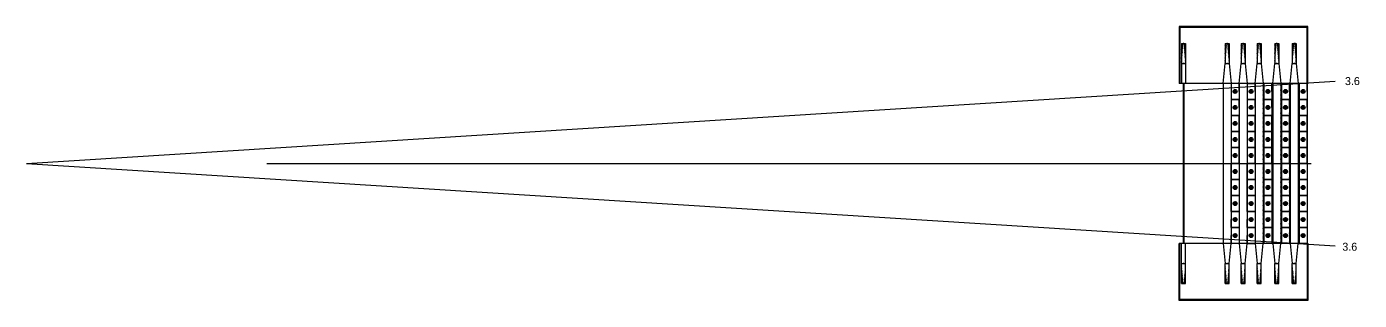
# Model space of a CAD drawing. Header units: millimetres. Extents: x 871 to 4645, y -355 to 2171.
# Drawn here: x 2980 to 4645, y 1829 to 2171 of the extents above; entities that cross this region are included whole.
import ezdxf

# ---------------------------------------------------------------- set-up
doc = ezdxf.new("R2010")
doc.units = ezdxf.units.MM
doc.layers.add('Neut_cal', color=7, linetype='Continuous')

# ---------------------------------------------------------------- blocks, each defined once
blk = doc.blocks.new('net_det')
at = {"layer": 'Neut_cal'}
h = blk.add_hatch(dxfattribs=at)
h.set_pattern_fill('ANSI31', color=251, scale=0.2, style=0)
h.set_pattern_definition([(45, (-485, 0), (-0.4490128, 0.4490128), [])])
h.paths.add_polyline_path([(1143, 150), (1148, 150), (1148, 125), (1143, 125)])
h.paths.add_polyline_path([(1146, 125), (1145, 125)])
edge = h.paths.add_edge_path(flags=16)
edge.add_line((1146, 150), (1145, 150))
edge.add_line((1143, 125), (1148, 125))
h = blk.add_hatch(dxfattribs=at)
h.set_pattern_fill('ANSI31', color=251, scale=0.2, style=0)
h.set_pattern_definition([(45, (-430.5, -2e-05), (-0.4490128, 0.4490128), [])])
h.paths.add_polyline_path([(1197.5, 150), (1202.5, 150), (1202.5, 125), (1197.5, 125)])
h.paths.add_polyline_path([(1200.5, 125), (1199.5, 125)])
edge = h.paths.add_edge_path(flags=16)
edge.add_line((1200.5, 150), (1199.5, 150))
edge.add_line((1197.5, 125), (1202.5, 125))
h = blk.add_hatch(dxfattribs=at)
h.set_pattern_fill('ANSI31', color=251, scale=0.2, style=0)
h.set_pattern_definition([(45, (-410.5, -2e-05), (-0.4490128, 0.4490128), [])])
h.paths.add_polyline_path([(1217.5, 150), (1222.5, 150), (1222.5, 125), (1217.5, 125)])
h.paths.add_polyline_path([(1220.5, 125), (1219.5, 125)])
edge = h.paths.add_edge_path(flags=16)
edge.add_line((1220.5, 150), (1219.5, 150))
edge.add_line((1217.5, 125), (1222.5, 125))
h = blk.add_hatch(dxfattribs=at)
h.set_pattern_fill('ANSI31', color=251, scale=0.2, style=0)
h.set_pattern_definition([(45, (-390.5, -2e-05), (-0.4490128, 0.4490128), [])])
h.paths.add_polyline_path([(1237.5, 150), (1242.5, 150), (1242.5, 125), (1237.5, 125)])
h.paths.add_polyline_path([(1240.5, 125), (1239.5, 125)])
edge = h.paths.add_edge_path(flags=16)
edge.add_line((1240.5, 150), (1239.5, 150))
edge.add_line((1237.5, 125), (1242.5, 125))
h = blk.add_hatch(dxfattribs=at)
h.set_pattern_fill('ANSI31', color=251, scale=0.2, style=0)
h.set_pattern_definition([(45, (-368.5, -2e-05), (-0.4490128, 0.4490128), [])])
h.paths.add_polyline_path([(1259.5, 150), (1264.5, 150), (1264.5, 125), (1259.5, 125)])
h.paths.add_polyline_path([(1262.5, 125), (1261.5, 125)])
edge = h.paths.add_edge_path(flags=16)
edge.add_line((1262.5, 150), (1261.5, 150))
edge.add_line((1259.5, 125), (1264.5, 125))
h = blk.add_hatch(dxfattribs=at)
h.set_pattern_fill('ANSI31', color=251, scale=0.2, style=0)
h.set_pattern_definition([(45, (-346.5, -2e-05), (-0.4490128, 0.4490128), [])])
h.paths.add_polyline_path([(1281.5, 150), (1286.5, 150), (1286.5, 125), (1281.5, 125)])
h.paths.add_polyline_path([(1284.5, 125), (1283.5, 125)])
edge = h.paths.add_edge_path(flags=16)
edge.add_line((1284.5, 150), (1283.5, 150))
edge.add_line((1281.5, 125), (1286.5, 125))
h = blk.add_hatch(dxfattribs=at)
h.set_pattern_fill('ANSI31', color=0, scale=0.2, style=0)
h.set_pattern_definition([(45, (-590, 0), (-0.4490128, 0.4490128), [])])
edge = h.paths.add_edge_path()
edge.add_line((1245, 100), (1246, 100))
edge.add_line((1245, -100), (1246, -100))
edge.add_line((1246, 100), (1246, -100))
edge.add_line((1245, 100), (1245, -100))
h = blk.add_hatch(dxfattribs=at)
h.set_pattern_fill('ANSI31', color=0, scale=0.2, style=0)
h.set_pattern_definition([(45, (-579, 0), (-0.4490128, 0.4490128), [])])
edge = h.paths.add_edge_path()
edge.add_line((1256, 100), (1257, 100))
edge.add_line((1256, -100), (1257, -100))
edge.add_line((1257, 100), (1257, -100))
edge.add_line((1256, 100), (1256, -100))
h = blk.add_hatch(dxfattribs=at)
h.set_pattern_fill('ANSI31', color=0, scale=0.2, style=0)
h.set_pattern_definition([(45, (-568, 0), (-0.4490128, 0.4490128), [])])
edge = h.paths.add_edge_path()
edge.add_line((1267, 100), (1268, 100))
edge.add_line((1267, -100), (1268, -100))
edge.add_line((1268, 100), (1268, -100))
edge.add_line((1267, 100), (1267, -100))
h = blk.add_hatch(dxfattribs=at)
h.set_pattern_fill('ANSI31', color=0, scale=0.2, style=0)
h.set_pattern_definition([(45, (-557, 0), (-0.4490128, 0.4490128), [])])
edge = h.paths.add_edge_path()
edge.add_line((1278, 100), (1279, 100))
edge.add_line((1278, -100), (1279, -100))
edge.add_line((1279, 100), (1279, -100))
edge.add_line((1278, 100), (1278, -100))
h = blk.add_hatch(dxfattribs=at)
h.set_pattern_fill('ANSI31', color=0, scale=0.2, style=0)
h.set_pattern_definition([(45, (-546, 0), (-0.4490128, 0.4490128), [])])
edge = h.paths.add_edge_path()
edge.add_line((1289, 100), (1290, 100))
edge.add_line((1289, -100), (1290, -100))
edge.add_line((1290, 100), (1290, -100))
edge.add_line((1289, 100), (1289, -100))
h = blk.add_hatch(dxfattribs=at)
h.set_pattern_fill('ANSI31', color=251, scale=0.2, style=0)
h.set_pattern_definition([(45, (-485, -5), (-0.4490128, 0.4490128), [])])
edge = h.paths.add_edge_path()
edge.add_arc((1210, 90), 2.5, 0, 360)
h = blk.add_hatch(dxfattribs=at)
h.set_pattern_fill('ANSI31', color=251, scale=0.2, style=0)
h.set_pattern_definition([(45, (-465, -5), (-0.4490128, 0.4490128), [])])
edge = h.paths.add_edge_path()
edge.add_arc((1230, 90), 2.5, 0, 360)
h = blk.add_hatch(dxfattribs=at)
h.set_pattern_fill('ANSI31', color=251, scale=0.2, style=0)
h.set_pattern_definition([(45, (-444, -5), (-0.4490128, 0.4490128), [])])
edge = h.paths.add_edge_path()
edge.add_arc((1251, 90), 2.5, 0, 360)
h = blk.add_hatch(dxfattribs=at)
h.set_pattern_fill('ANSI31', color=251, scale=0.2, style=0)
h.set_pattern_definition([(45, (-422, -5), (-0.4490128, 0.4490128), [])])
edge = h.paths.add_edge_path()
edge.add_arc((1273, 90), 2.5, 0, 360)
h = blk.add_hatch(dxfattribs=at)
h.set_pattern_fill('ANSI31', color=251, scale=0.2, style=0)
h.set_pattern_definition([(45, (-400, -5), (-0.4490128, 0.4490128), [])])
edge = h.paths.add_edge_path()
edge.add_arc((1295, 90), 2.5, 0, 360)
h = blk.add_hatch(dxfattribs=at)
h.set_pattern_fill('ANSI31', color=251, scale=0.2, style=0)
h.set_pattern_definition([(45, (-485, -25), (-0.4490128, 0.4490128), [])])
edge = h.paths.add_edge_path()
edge.add_arc((1210, 70), 2.5, 0, 360)
h = blk.add_hatch(dxfattribs=at)
h.set_pattern_fill('ANSI31', color=251, scale=0.2, style=0)
h.set_pattern_definition([(45, (-465, -25), (-0.4490128, 0.4490128), [])])
edge = h.paths.add_edge_path()
edge.add_arc((1230, 70), 2.5, 0, 360)
h = blk.add_hatch(dxfattribs=at)
h.set_pattern_fill('ANSI31', color=251, scale=0.2, style=0)
h.set_pattern_definition([(45, (-444, -25), (-0.4490128, 0.4490128), [])])
edge = h.paths.add_edge_path()
edge.add_arc((1251, 70), 2.5, 0, 360)
h = blk.add_hatch(dxfattribs=at)
h.set_pattern_fill('ANSI31', color=251, scale=0.2, style=0)
h.set_pattern_definition([(45, (-422, -25), (-0.4490128, 0.4490128), [])])
edge = h.paths.add_edge_path()
edge.add_arc((1273, 70), 2.5, 0, 360)
h = blk.add_hatch(dxfattribs=at)
h.set_pattern_fill('ANSI31', color=251, scale=0.2, style=0)
h.set_pattern_definition([(45, (-400, -25), (-0.4490128, 0.4490128), [])])
edge = h.paths.add_edge_path()
edge.add_arc((1295, 70), 2.5, 0, 360)
h = blk.add_hatch(dxfattribs=at)
h.set_pattern_fill('ANSI31', color=251, scale=0.2, style=0)
h.set_pattern_definition([(45, (-485, -45), (-0.4490128, 0.4490128), [])])
edge = h.paths.add_edge_path()
edge.add_arc((1210, 50), 2.5, 0, 360)
h = blk.add_hatch(dxfattribs=at)
h.set_pattern_fill('ANSI31', color=251, scale=0.2, style=0)
h.set_pattern_definition([(45, (-465, -45), (-0.4490128, 0.4490128), [])])
edge = h.paths.add_edge_path()
edge.add_arc((1230, 50), 2.5, 0, 360)
h = blk.add_hatch(dxfattribs=at)
h.set_pattern_fill('ANSI31', color=251, scale=0.2, style=0)
h.set_pattern_definition([(45, (-444, -45), (-0.4490128, 0.4490128), [])])
edge = h.paths.add_edge_path()
edge.add_arc((1251, 50), 2.5, 0, 360)
h = blk.add_hatch(dxfattribs=at)
h.set_pattern_fill('ANSI31', color=251, scale=0.2, style=0)
h.set_pattern_definition([(45, (-422, -45), (-0.4490128, 0.4490128), [])])
edge = h.paths.add_edge_path()
edge.add_arc((1273, 50), 2.5, 0, 360)
h = blk.add_hatch(dxfattribs=at)
h.set_pattern_fill('ANSI31', color=251, scale=0.2, style=0)
h.set_pattern_definition([(45, (-400, -45), (-0.4490128, 0.4490128), [])])
edge = h.paths.add_edge_path()
edge.add_arc((1295, 50), 2.5, 0, 360)
h = blk.add_hatch(dxfattribs=at)
h.set_pattern_fill('ANSI31', color=251, scale=0.2, style=0)
h.set_pattern_definition([(45, (-485, -65), (-0.4490128, 0.4490128), [])])
edge = h.paths.add_edge_path()
edge.add_arc((1210, 30), 2.5, 0, 360)
h = blk.add_hatch(dxfattribs=at)
h.set_pattern_fill('ANSI31', color=251, scale=0.2, style=0)
h.set_pattern_definition([(45, (-465, -65), (-0.4490128, 0.4490128), [])])
edge = h.paths.add_edge_path()
edge.add_arc((1230, 30), 2.5, 0, 360)
h = blk.add_hatch(dxfattribs=at)
h.set_pattern_fill('ANSI31', color=251, scale=0.2, style=0)
h.set_pattern_definition([(45, (-444, -65), (-0.4490128, 0.4490128), [])])
edge = h.paths.add_edge_path()
edge.add_arc((1251, 30), 2.5, 0, 360)
h = blk.add_hatch(dxfattribs=at)
h.set_pattern_fill('ANSI31', color=251, scale=0.2, style=0)
h.set_pattern_definition([(45, (-422, -65), (-0.4490128, 0.4490128), [])])
edge = h.paths.add_edge_path()
edge.add_arc((1273, 30), 2.5, 0, 360)
h = blk.add_hatch(dxfattribs=at)
h.set_pattern_fill('ANSI31', color=251, scale=0.2, style=0)
h.set_pattern_definition([(45, (-400, -65), (-0.4490128, 0.4490128), [])])
edge = h.paths.add_edge_path()
edge.add_arc((1295, 30), 2.5, 0, 360)
h = blk.add_hatch(dxfattribs=at)
h.set_pattern_fill('ANSI31', color=251, scale=0.2, style=0)
h.set_pattern_definition([(45, (-485, -85), (-0.4490128, 0.4490128), [])])
edge = h.paths.add_edge_path()
edge.add_arc((1210, 10), 2.5, 0, 360)
h = blk.add_hatch(dxfattribs=at)
h.set_pattern_fill('ANSI31', color=251, scale=0.2, style=0)
h.set_pattern_definition([(45, (-465, -85), (-0.4490128, 0.4490128), [])])
edge = h.paths.add_edge_path()
edge.add_arc((1230, 10), 2.5, 0, 360)
h = blk.add_hatch(dxfattribs=at)
h.set_pattern_fill('ANSI31', color=251, scale=0.2, style=0)
h.set_pattern_definition([(45, (-444, -85), (-0.4490128, 0.4490128), [])])
edge = h.paths.add_edge_path()
edge.add_arc((1251, 10), 2.5, 0, 360)
h = blk.add_hatch(dxfattribs=at)
h.set_pattern_fill('ANSI31', color=251, scale=0.2, style=0)
h.set_pattern_definition([(45, (-422, -85), (-0.4490128, 0.4490128), [])])
edge = h.paths.add_edge_path()
edge.add_arc((1273, 10), 2.5, 0, 360)
h = blk.add_hatch(dxfattribs=at)
h.set_pattern_fill('ANSI31', color=251, scale=0.2, style=0)
h.set_pattern_definition([(45, (-400, -85), (-0.4490128, 0.4490128), [])])
edge = h.paths.add_edge_path()
edge.add_arc((1295, 10), 2.5, 0, 360)
h = blk.add_hatch(dxfattribs=at)
h.set_pattern_fill('ANSI31', color=251, scale=0.2, style=0)
h.set_pattern_definition([(315, (-485, 85), (-0.4490128, -0.4490128), [])])
edge = h.paths.add_edge_path()
edge.add_arc((1210, -10), 2.5, 0, 360, ccw=False)
h = blk.add_hatch(dxfattribs=at)
h.set_pattern_fill('ANSI31', color=251, scale=0.2, style=0)
h.set_pattern_definition([(315, (-465, 85), (-0.4490128, -0.4490128), [])])
edge = h.paths.add_edge_path()
edge.add_arc((1230, -10), 2.5, 0, 360, ccw=False)
h = blk.add_hatch(dxfattribs=at)
h.set_pattern_fill('ANSI31', color=251, scale=0.2, style=0)
h.set_pattern_definition([(315, (-444, 85), (-0.4490128, -0.4490128), [])])
edge = h.paths.add_edge_path()
edge.add_arc((1251, -10), 2.5, 0, 360, ccw=False)
h = blk.add_hatch(dxfattribs=at)
h.set_pattern_fill('ANSI31', color=251, scale=0.2, style=0)
h.set_pattern_definition([(315, (-422, 85), (-0.4490128, -0.4490128), [])])
edge = h.paths.add_edge_path()
edge.add_arc((1273, -10), 2.5, 0, 360, ccw=False)
h = blk.add_hatch(dxfattribs=at)
h.set_pattern_fill('ANSI31', color=251, scale=0.2, style=0)
h.set_pattern_definition([(315, (-400, 85), (-0.4490128, -0.4490128), [])])
edge = h.paths.add_edge_path()
edge.add_arc((1295, -10), 2.5, 0, 360, ccw=False)
h = blk.add_hatch(dxfattribs=at)
h.set_pattern_fill('ANSI31', color=251, scale=0.2, style=0)
h.set_pattern_definition([(315, (-485, 65), (-0.4490128, -0.4490128), [])])
edge = h.paths.add_edge_path()
edge.add_arc((1210, -30), 2.5, 0, 360, ccw=False)
h = blk.add_hatch(dxfattribs=at)
h.set_pattern_fill('ANSI31', color=251, scale=0.2, style=0)
h.set_pattern_definition([(315, (-465, 65), (-0.4490128, -0.4490128), [])])
edge = h.paths.add_edge_path()
edge.add_arc((1230, -30), 2.5, 0, 360, ccw=False)
h = blk.add_hatch(dxfattribs=at)
h.set_pattern_fill('ANSI31', color=251, scale=0.2, style=0)
h.set_pattern_definition([(315, (-444, 65), (-0.4490128, -0.4490128), [])])
edge = h.paths.add_edge_path()
edge.add_arc((1251, -30), 2.5, 0, 360, ccw=False)
h = blk.add_hatch(dxfattribs=at)
h.set_pattern_fill('ANSI31', color=251, scale=0.2, style=0)
h.set_pattern_definition([(315, (-422, 65), (-0.4490128, -0.4490128), [])])
edge = h.paths.add_edge_path()
edge.add_arc((1273, -30), 2.5, 0, 360, ccw=False)
h = blk.add_hatch(dxfattribs=at)
h.set_pattern_fill('ANSI31', color=251, scale=0.2, style=0)
h.set_pattern_definition([(315, (-400, 65), (-0.4490128, -0.4490128), [])])
edge = h.paths.add_edge_path()
edge.add_arc((1295, -30), 2.5, 0, 360, ccw=False)
h = blk.add_hatch(dxfattribs=at)
h.set_pattern_fill('ANSI31', color=251, scale=0.2, style=0)
h.set_pattern_definition([(315, (-485, 45), (-0.4490128, -0.4490128), [])])
edge = h.paths.add_edge_path()
edge.add_arc((1210, -50), 2.5, 0, 360, ccw=False)
h = blk.add_hatch(dxfattribs=at)
h.set_pattern_fill('ANSI31', color=251, scale=0.2, style=0)
h.set_pattern_definition([(315, (-465, 45), (-0.4490128, -0.4490128), [])])
edge = h.paths.add_edge_path()
edge.add_arc((1230, -50), 2.5, 0, 360, ccw=False)
h = blk.add_hatch(dxfattribs=at)
h.set_pattern_fill('ANSI31', color=251, scale=0.2, style=0)
h.set_pattern_definition([(315, (-444, 45), (-0.4490128, -0.4490128), [])])
edge = h.paths.add_edge_path()
edge.add_arc((1251, -50), 2.5, 0, 360, ccw=False)
h = blk.add_hatch(dxfattribs=at)
h.set_pattern_fill('ANSI31', color=251, scale=0.2, style=0)
h.set_pattern_definition([(315, (-422, 45), (-0.4490128, -0.4490128), [])])
edge = h.paths.add_edge_path()
edge.add_arc((1273, -50), 2.5, 0, 360, ccw=False)
h = blk.add_hatch(dxfattribs=at)
h.set_pattern_fill('ANSI31', color=251, scale=0.2, style=0)
h.set_pattern_definition([(315, (-400, 45), (-0.4490128, -0.4490128), [])])
edge = h.paths.add_edge_path()
edge.add_arc((1295, -50), 2.5, 0, 360, ccw=False)
h = blk.add_hatch(dxfattribs=at)
h.set_pattern_fill('ANSI31', color=251, scale=0.2, style=0)
h.set_pattern_definition([(315, (-485, 25), (-0.4490128, -0.4490128), [])])
edge = h.paths.add_edge_path()
edge.add_arc((1210, -70), 2.5, 0, 360, ccw=False)
h = blk.add_hatch(dxfattribs=at)
h.set_pattern_fill('ANSI31', color=251, scale=0.2, style=0)
h.set_pattern_definition([(315, (-465, 25), (-0.4490128, -0.4490128), [])])
edge = h.paths.add_edge_path()
edge.add_arc((1230, -70), 2.5, 0, 360, ccw=False)
h = blk.add_hatch(dxfattribs=at)
h.set_pattern_fill('ANSI31', color=251, scale=0.2, style=0)
h.set_pattern_definition([(315, (-444, 25), (-0.4490128, -0.4490128), [])])
edge = h.paths.add_edge_path()
edge.add_arc((1251, -70), 2.5, 0, 360, ccw=False)
h = blk.add_hatch(dxfattribs=at)
h.set_pattern_fill('ANSI31', color=251, scale=0.2, style=0)
h.set_pattern_definition([(315, (-422, 25), (-0.4490128, -0.4490128), [])])
edge = h.paths.add_edge_path()
edge.add_arc((1273, -70), 2.5, 0, 360, ccw=False)
h = blk.add_hatch(dxfattribs=at)
h.set_pattern_fill('ANSI31', color=251, scale=0.2, style=0)
h.set_pattern_definition([(315, (-400, 25), (-0.4490128, -0.4490128), [])])
edge = h.paths.add_edge_path()
edge.add_arc((1295, -70), 2.5, 0, 360, ccw=False)
h = blk.add_hatch(dxfattribs=at)
h.set_pattern_fill('ANSI31', color=251, scale=0.2, style=0)
h.set_pattern_definition([(315, (-485, 5), (-0.4490128, -0.4490128), [])])
edge = h.paths.add_edge_path()
edge.add_arc((1210, -90), 2.5, 0, 360, ccw=False)
h = blk.add_hatch(dxfattribs=at)
h.set_pattern_fill('ANSI31', color=251, scale=0.2, style=0)
h.set_pattern_definition([(315, (-465, 5), (-0.4490128, -0.4490128), [])])
edge = h.paths.add_edge_path()
edge.add_arc((1230, -90), 2.5, 0, 360, ccw=False)
h = blk.add_hatch(dxfattribs=at)
h.set_pattern_fill('ANSI31', color=251, scale=0.2, style=0)
h.set_pattern_definition([(315, (-444, 5), (-0.4490128, -0.4490128), [])])
edge = h.paths.add_edge_path()
edge.add_arc((1251, -90), 2.5, 0, 360, ccw=False)
h = blk.add_hatch(dxfattribs=at)
h.set_pattern_fill('ANSI31', color=251, scale=0.2, style=0)
h.set_pattern_definition([(315, (-422, 5), (-0.4490128, -0.4490128), [])])
edge = h.paths.add_edge_path()
edge.add_arc((1273, -90), 2.5, 0, 360, ccw=False)
h = blk.add_hatch(dxfattribs=at)
h.set_pattern_fill('ANSI31', color=251, scale=0.2, style=0)
h.set_pattern_definition([(315, (-400, 5), (-0.4490128, -0.4490128), [])])
edge = h.paths.add_edge_path()
edge.add_arc((1295, -90), 2.5, 0, 360, ccw=False)
h = blk.add_hatch(dxfattribs=at)
h.set_pattern_fill('ANSI31', color=251, scale=0.2, style=0)
h.set_pattern_definition([(315, (-485, 0), (-0.4490128, -0.4490128), [])])
h.paths.add_polyline_path([(1143, -150), (1148, -150), (1148, -125), (1143, -125)])
h.paths.add_polyline_path([(1146, -125), (1145, -125)])
edge = h.paths.add_edge_path(flags=16)
edge.add_line((1146, -150), (1145, -150))
edge.add_line((1143, -125), (1148, -125))
h = blk.add_hatch(dxfattribs=at)
h.set_pattern_fill('ANSI31', color=251, scale=0.2, style=0)
h.set_pattern_definition([(315, (-430.5, 2e-05), (-0.4490128, -0.4490128), [])])
h.paths.add_polyline_path([(1197.5, -150), (1202.5, -150), (1202.5, -125), (1197.5, -125)])
h.paths.add_polyline_path([(1200.5, -125), (1199.5, -125)])
edge = h.paths.add_edge_path(flags=16)
edge.add_line((1200.5, -150), (1199.5, -150))
edge.add_line((1197.5, -125), (1202.5, -125))
h = blk.add_hatch(dxfattribs=at)
h.set_pattern_fill('ANSI31', color=251, scale=0.2, style=0)
h.set_pattern_definition([(315, (-410.5, 2e-05), (-0.4490128, -0.4490128), [])])
h.paths.add_polyline_path([(1217.5, -150), (1222.5, -150), (1222.5, -125), (1217.5, -125)])
h.paths.add_polyline_path([(1220.5, -125), (1219.5, -125)])
edge = h.paths.add_edge_path(flags=16)
edge.add_line((1220.5, -150), (1219.5, -150))
edge.add_line((1217.5, -125), (1222.5, -125))
h = blk.add_hatch(dxfattribs=at)
h.set_pattern_fill('ANSI31', color=251, scale=0.2, style=0)
h.set_pattern_definition([(315, (-390.5, 2e-05), (-0.4490128, -0.4490128), [])])
h.paths.add_polyline_path([(1237.5, -150), (1242.5, -150), (1242.5, -125), (1237.5, -125)])
h.paths.add_polyline_path([(1240.5, -125), (1239.5, -125)])
edge = h.paths.add_edge_path(flags=16)
edge.add_line((1240.5, -150), (1239.5, -150))
edge.add_line((1237.5, -125), (1242.5, -125))
h = blk.add_hatch(dxfattribs=at)
h.set_pattern_fill('ANSI31', color=251, scale=0.2, style=0)
h.set_pattern_definition([(315, (-368.5, 2e-05), (-0.4490128, -0.4490128), [])])
h.paths.add_polyline_path([(1259.5, -150), (1264.5, -150), (1264.5, -125), (1259.5, -125)])
h.paths.add_polyline_path([(1262.5, -125), (1261.5, -125)])
edge = h.paths.add_edge_path(flags=16)
edge.add_line((1262.5, -150), (1261.5, -150))
edge.add_line((1259.5, -125), (1264.5, -125))
h = blk.add_hatch(dxfattribs=at)
h.set_pattern_fill('ANSI31', color=251, scale=0.2, style=0)
h.set_pattern_definition([(315, (-346.5, 2e-05), (-0.4490128, -0.4490128), [])])
h.paths.add_polyline_path([(1281.5, -150), (1286.5, -150), (1286.5, -125), (1281.5, -125)])
h.paths.add_polyline_path([(1284.5, -125), (1283.5, -125)])
edge = h.paths.add_edge_path(flags=16)
edge.add_line((1284.5, -150), (1283.5, -150))
edge.add_line((1281.5, -125), (1286.5, -125))
at = {"color": 7}
blk.add_line((0, 0), (1305, 0), dxfattribs=at)
at = {"layer": 'Neut_cal', "color": 5}
for p, q in [((1301, 171), (1140, 171)), ((1140, 171), (1140, 100)), ((1300, 170), (1141, 170)), ((1141, 170), (1141, 100)), ((1300, 100), (1300, 170)), ((1301, 100), (1301, 171)), ((1143, 125), (1143, 100)), ((1148, 125), (1148, 100)), ((1301, 100), (1140, 100)), ((1140, -171), (1140, -100)), ((1301, -100), (1140, -100)), ((1141, -170), (1141, -100)), ((1143, -125), (1143, -100)), ((1148, -125), (1148, -100)), ((1300, -100), (1300, -170)), ((1301, -100), (1301, -171)), ((1301, -171), (1140, -171)), ((1300, -170), (1141, -170))]:
    blk.add_line(p, q, dxfattribs=at)
at = {"layer": 'Neut_cal', "color": 251}
for p, q in [((1143, 150), (1143, 125)), ((1143, 150), (1148, 150)), ((1146, 150), (1145, 150)), ((1148, 150), (1148, 125)), ((1197.5, 150), (1197.5, 125)), ((1197.5, 150), (1202.5, 150)), ((1200.5, 150), (1199.5, 150)), ((1202.5, 150), (1202.5, 125)), ((1217.5, 150), (1217.5, 125)), ((1217.5, 150), (1222.5, 150)), ((1220.5, 150), (1219.5, 150)), ((1222.5, 150), (1222.5, 125)), ((1237.5, 150), (1237.5, 125)), ((1237.5, 150), (1242.5, 150)), ((1240.5, 150), (1239.5, 150)), ((1242.5, 150), (1242.5, 125)), ((1259.5, 150), (1259.5, 125)), ((1259.5, 150), (1264.5, 150)), ((1262.5, 150), (1261.5, 150)), ((1264.5, 150), (1264.5, 125)), ((1281.5, 150), (1281.5, 125)), ((1281.5, 150), (1286.5, 150)), ((1284.5, 150), (1283.5, 150)), ((1285.5, 150), (1284.5, 150)), ((1286.5, 150), (1286.5, 125)), ((1143, 125), (1148, 125)), ((1143, 125), (1148, 125)), ((1146, 125), (1145, 125)), ((1146, 125), (1145, 125)), ((1197.5, 125), (1202.5, 125)), ((1197.5, 125), (1202.5, 125)), ((1197.5, 125), (1202.5, 125)), ((1197.5, 125), (1202.5, 125)), ((1200.5, 125), (1199.5, 125)), ((1200.5, 125), (1199.5, 125)), ((1200.5, 125), (1199.5, 125)), ((1200.5, 125), (1199.5, 125)), ((1217.5, 125), (1222.5, 125)), ((1217.5, 125), (1222.5, 125)), ((1217.5, 125), (1222.5, 125)), ((1217.5, 125), (1222.5, 125)), ((1220.5, 125), (1219.5, 125)), ((1220.5, 125), (1219.5, 125)), ((1220.5, 125), (1219.5, 125)), ((1220.5, 125), (1219.5, 125)), ((1237.5, 125), (1242.5, 125)), ((1237.5, 125), (1242.5, 125)), ((1237.5, 125), (1242.5, 125)), ((1237.5, 125), (1242.5, 125)), ((1240.5, 125), (1239.5, 125)), ((1240.5, 125), (1239.5, 125)), ((1240.5, 125), (1239.5, 125)), ((1240.5, 125), (1239.5, 125)), ((1259.5, 125), (1264.5, 125)), ((1259.5, 125), (1264.5, 125)), ((1259.5, 125), (1264.5, 125)), ((1259.5, 125), (1264.5, 125)), ((1262.5, 125), (1261.5, 125)), ((1262.5, 125), (1261.5, 125)), ((1262.5, 125), (1261.5, 125)), ((1262.5, 125), (1261.5, 125)), ((1281.5, 125), (1286.5, 125)), ((1281.5, 125), (1286.5, 125)), ((1281.5, 125), (1286.5, 125)), ((1281.5, 125), (1286.5, 125)), ((1284.5, 125), (1283.5, 125)), ((1284.5, 125), (1283.5, 125)), ((1284.5, 125), (1283.5, 125)), ((1284.5, 125), (1283.5, 125)), ((1143, -150), (1143, -125)), ((1143, -125), (1148, -125)), ((1143, -125), (1148, -125)), ((1146, -125), (1145, -125)), ((1146, -125), (1145, -125)), ((1148, -150), (1148, -125)), ((1197.5, -150), (1197.5, -125)), ((1197.5, -125), (1202.5, -125)), ((1197.5, -125), (1202.5, -125)), ((1197.5, -125), (1202.5, -125)), ((1197.5, -125), (1202.5, -125)), ((1200.5, -125), (1199.5, -125)), ((1200.5, -125), (1199.5, -125)), ((1200.5, -125), (1199.5, -125)), ((1200.5, -125), (1199.5, -125)), ((1202.5, -150), (1202.5, -125)), ((1217.5, -150), (1217.5, -125)), ((1217.5, -125), (1222.5, -125)), ((1217.5, -125), (1222.5, -125)), ((1217.5, -125), (1222.5, -125)), ((1217.5, -125), (1222.5, -125)), ((1220.5, -125), (1219.5, -125)), ((1220.5, -125), (1219.5, -125)), ((1220.5, -125), (1219.5, -125)), ((1220.5, -125), (1219.5, -125)), ((1222.5, -150), (1222.5, -125)), ((1237.5, -150), (1237.5, -125)), ((1237.5, -125), (1242.5, -125)), ((1237.5, -125), (1242.5, -125)), ((1237.5, -125), (1242.5, -125)), ((1237.5, -125), (1242.5, -125)), ((1240.5, -125), (1239.5, -125)), ((1240.5, -125), (1239.5, -125)), ((1240.5, -125), (1239.5, -125)), ((1240.5, -125), (1239.5, -125)), ((1242.5, -150), (1242.5, -125)), ((1259.5, -150), (1259.5, -125)), ((1259.5, -125), (1264.5, -125)), ((1259.5, -125), (1264.5, -125)), ((1259.5, -125), (1264.5, -125)), ((1259.5, -125), (1264.5, -125)), ((1262.5, -125), (1261.5, -125)), ((1262.5, -125), (1261.5, -125)), ((1262.5, -125), (1261.5, -125)), ((1262.5, -125), (1261.5, -125)), ((1264.5, -150), (1264.5, -125)), ((1281.5, -150), (1281.5, -125)), ((1281.5, -125), (1286.5, -125)), ((1281.5, -125), (1286.5, -125)), ((1281.5, -125), (1286.5, -125)), ((1281.5, -125), (1286.5, -125)), ((1284.5, -125), (1283.5, -125)), ((1284.5, -125), (1283.5, -125)), ((1284.5, -125), (1283.5, -125)), ((1284.5, -125), (1283.5, -125)), ((1286.5, -150), (1286.5, -125)), ((1143, -150), (1148, -150)), ((1146, -150), (1145, -150)), ((1197.5, -150), (1202.5, -150)), ((1200.5, -150), (1199.5, -150)), ((1217.5, -150), (1222.5, -150)), ((1220.5, -150), (1219.5, -150)), ((1237.5, -150), (1242.5, -150)), ((1240.5, -150), (1239.5, -150)), ((1259.5, -150), (1264.5, -150)), ((1262.5, -150), (1261.5, -150)), ((1281.5, -150), (1286.5, -150)), ((1284.5, -150), (1283.5, -150)), ((1285.5, -150), (1284.5, -150))]:
    blk.add_line(p, q, dxfattribs=at)
at = {"layer": 'Neut_cal', "color": 4}
for p, q in [((1195, 100), (1197.5, 125)), ((1202.5, 125), (1205, 100)), ((1215, 100), (1217.5, 125)), ((1222.5, 125), (1225, 100)), ((1235, 100), (1237.5, 125)), ((1242.5, 125), (1245, 100)), ((1257, 100), (1259.5, 125)), ((1264.5, 125), (1267, 100)), ((1279, 100), (1281.5, 125)), ((1286.5, 125), (1289, 100)), ((1215, 100), (1205, 100)), ((1205, 100), (1205, 90)), ((1215, 90), (1215, 100)), ((1225, 100), (1225, 90)), ((1225, 100), (1235, 100)), ((1235, 90), (1235, 100)), ((1256, 100), (1246, 100)), ((1246, 100), (1246, 90)), ((1256, 90), (1256, 100)), ((1268, 100), (1268, 90)), ((1278, 100), (1268, 100)), ((1278, 90), (1278, 100)), ((1300, 100), (1290, 100)), ((1290, 100), (1290, 90)), ((1300, 90), (1300, 100)), ((1215, 80), (1205, 80)), ((1205, 80), (1215, 80)), ((1205, 80), (1205, 70)), ((1205, 80), (1205, 70)), ((1215, 70), (1215, 80)), ((1215, 70), (1215, 80)), ((1225, 80), (1225, 70)), ((1225, 80), (1225, 70)), ((1225, 80), (1235, 80)), ((1235, 80), (1225, 80)), ((1235, 70), (1235, 80)), ((1235, 70), (1235, 80)), ((1246, 80), (1246, 70)), ((1246, 80), (1246, 70)), ((1256, 80), (1246, 80)), ((1246, 80), (1256, 80)), ((1256, 70), (1256, 80)), ((1256, 70), (1256, 80)), ((1268, 80), (1268, 70)), ((1268, 80), (1268, 70)), ((1278, 80), (1268, 80)), ((1268, 80), (1278, 80)), ((1278, 70), (1278, 80)), ((1278, 70), (1278, 80)), ((1300, 80), (1290, 80)), ((1290, 80), (1300, 80)), ((1290, 80), (1290, 70)), ((1290, 80), (1290, 70)), ((1300, 70), (1300, 80)), ((1300, 70), (1300, 80)), ((1215, 60), (1205, 60)), ((1205, 60), (1215, 60)), ((1205, 60), (1205, 50)), ((1205, 50), (1205, 40)), ((1215, 50), (1215, 60)), ((1215, 40), (1215, 50)), ((1225, 60), (1225, 50)), ((1225, 60), (1235, 60)), ((1235, 60), (1225, 60)), ((1225, 50), (1225, 40)), ((1235, 50), (1235, 60)), ((1235, 40), (1235, 50)), ((1256, 60), (1246, 60)), ((1246, 60), (1256, 60)), ((1246, 60), (1246, 50)), ((1246, 50), (1246, 40)), ((1256, 50), (1256, 60)), ((1256, 40), (1256, 50)), ((1268, 60), (1268, 50)), ((1278, 60), (1268, 60)), ((1268, 60), (1278, 60)), ((1268, 50), (1268, 40)), ((1278, 50), (1278, 60)), ((1278, 40), (1278, 50)), ((1300, 60), (1290, 60)), ((1290, 60), (1300, 60)), ((1290, 60), (1290, 50)), ((1290, 50), (1290, 40)), ((1300, 50), (1300, 60)), ((1300, 40), (1300, 50)), ((1215, 40), (1205, 40)), ((1205, 40), (1215, 40)), ((1205, 40), (1205, 30)), ((1215, 30), (1215, 40)), ((1225, 40), (1235, 40)), ((1235, 40), (1225, 40)), ((1225, 40), (1225, 30)), ((1235, 30), (1235, 40)), ((1256, 40), (1246, 40)), ((1246, 40), (1256, 40)), ((1246, 40), (1246, 30)), ((1256, 30), (1256, 40)), ((1278, 40), (1268, 40)), ((1268, 40), (1278, 40)), ((1268, 40), (1268, 30)), ((1278, 30), (1278, 40)), ((1300, 40), (1290, 40)), ((1290, 40), (1300, 40)), ((1290, 40), (1290, 30)), ((1300, 30), (1300, 40)), ((1205, 30), (1205, 20)), ((1215, 20), (1205, 20)), ((1205, 20), (1215, 20)), ((1205, 20), (1205, 10)), ((1215, 20), (1215, 30)), ((1215, 10), (1215, 20)), ((1225, 30), (1225, 20)), ((1225, 20), (1235, 20)), ((1235, 20), (1225, 20)), ((1225, 20), (1225, 10)), ((1235, 20), (1235, 30)), ((1235, 10), (1235, 20)), ((1246, 30), (1246, 20)), ((1256, 20), (1246, 20)), ((1246, 20), (1256, 20)), ((1246, 20), (1246, 10)), ((1256, 20), (1256, 30)), ((1256, 10), (1256, 20)), ((1268, 30), (1268, 20)), ((1278, 20), (1268, 20)), ((1268, 20), (1278, 20)), ((1268, 20), (1268, 10)), ((1278, 20), (1278, 30)), ((1278, 10), (1278, 20)), ((1290, 30), (1290, 20)), ((1300, 20), (1290, 20)), ((1290, 20), (1300, 20)), ((1290, 20), (1290, 10)), ((1300, 20), (1300, 30)), ((1300, 10), (1300, 20)), ((1205, 10), (1205, 0)), ((1205, 10), (1205, 0)), ((1215, 0), (1205, 0)), ((1205, 0), (1215, 0)), ((1205, 0), (1215, 0)), ((1215, 0), (1205, 0)), ((1205, -10), (1205, 0)), ((1205, -10), (1205, 0)), ((1215, 0), (1215, 10)), ((1215, 0), (1215, 10)), ((1215, 0), (1215, -10)), ((1215, 0), (1215, -10)), ((1225, 10), (1225, 0)), ((1225, 10), (1225, 0)), ((1225, 0), (1235, 0)), ((1235, 0), (1225, 0)), ((1235, 0), (1225, 0)), ((1225, 0), (1235, 0)), ((1225, -10), (1225, 0)), ((1225, -10), (1225, 0)), ((1235, 0), (1235, 10)), ((1235, 0), (1235, 10)), ((1235, 0), (1235, -10)), ((1235, 0), (1235, -10)), ((1246, 10), (1246, 0)), ((1246, 10), (1246, 0)), ((1256, 0), (1246, 0)), ((1246, 0), (1256, 0)), ((1246, 0), (1256, 0)), ((1256, 0), (1246, 0)), ((1246, -10), (1246, 0)), ((1246, -10), (1246, 0)), ((1256, 0), (1256, 10)), ((1256, 0), (1256, 10)), ((1256, 0), (1256, -10)), ((1256, 0), (1256, -10)), ((1268, 10), (1268, 0)), ((1268, 10), (1268, 0)), ((1278, 0), (1268, 0)), ((1268, 0), (1278, 0)), ((1268, 0), (1278, 0)), ((1278, 0), (1268, 0)), ((1268, -10), (1268, 0)), ((1268, -10), (1268, 0)), ((1278, 0), (1278, 10)), ((1278, 0), (1278, 10)), ((1278, 0), (1278, -10)), ((1278, 0), (1278, -10)), ((1290, 10), (1290, 0)), ((1290, 10), (1290, 0)), ((1300, 0), (1290, 0)), ((1290, 0), (1300, 0)), ((1290, 0), (1300, 0)), ((1300, 0), (1290, 0)), ((1290, -10), (1290, 0)), ((1290, -10), (1290, 0)), ((1300, 0), (1300, 10)), ((1300, 0), (1300, 10)), ((1300, 0), (1300, -10)), ((1300, 0), (1300, -10)), ((1205, -20), (1205, -10)), ((1215, -10), (1215, -20)), ((1225, -20), (1225, -10)), ((1235, -10), (1235, -20)), ((1246, -20), (1246, -10)), ((1256, -10), (1256, -20)), ((1268, -20), (1268, -10)), ((1278, -10), (1278, -20)), ((1290, -20), (1290, -10)), ((1300, -10), (1300, -20)), ((1215, -20), (1205, -20)), ((1205, -20), (1215, -20)), ((1205, -30), (1205, -20)), ((1205, -40), (1205, -30)), ((1215, -20), (1215, -30)), ((1215, -30), (1215, -40)), ((1225, -20), (1235, -20)), ((1235, -20), (1225, -20)), ((1225, -30), (1225, -20)), ((1225, -40), (1225, -30)), ((1235, -20), (1235, -30)), ((1235, -30), (1235, -40)), ((1256, -20), (1246, -20)), ((1246, -20), (1256, -20)), ((1246, -30), (1246, -20)), ((1246, -40), (1246, -30)), ((1256, -20), (1256, -30)), ((1256, -30), (1256, -40)), ((1278, -20), (1268, -20)), ((1268, -20), (1278, -20)), ((1268, -30), (1268, -20)), ((1268, -40), (1268, -30)), ((1278, -20), (1278, -30)), ((1278, -30), (1278, -40)), ((1300, -20), (1290, -20)), ((1290, -20), (1300, -20)), ((1290, -30), (1290, -20)), ((1290, -40), (1290, -30)), ((1300, -20), (1300, -30)), ((1300, -30), (1300, -40)), ((1215, -40), (1205, -40)), ((1205, -40), (1215, -40)), ((1205, -50), (1205, -40)), ((1215, -40), (1215, -50)), ((1225, -40), (1235, -40)), ((1235, -40), (1225, -40)), ((1225, -50), (1225, -40)), ((1235, -40), (1235, -50)), ((1256, -40), (1246, -40)), ((1246, -40), (1256, -40)), ((1246, -50), (1246, -40)), ((1256, -40), (1256, -50)), ((1278, -40), (1268, -40)), ((1268, -40), (1278, -40)), ((1268, -50), (1268, -40)), ((1278, -40), (1278, -50)), ((1300, -40), (1290, -40)), ((1290, -40), (1300, -40)), ((1290, -50), (1290, -40)), ((1300, -40), (1300, -50)), ((1205, -60), (1205, -50)), ((1215, -60), (1205, -60)), ((1205, -60), (1215, -60)), ((1215, -50), (1215, -60)), ((1225, -60), (1225, -50)), ((1225, -60), (1235, -60)), ((1235, -60), (1225, -60)), ((1235, -50), (1235, -60)), ((1246, -60), (1246, -50)), ((1256, -60), (1246, -60)), ((1246, -60), (1256, -60)), ((1256, -50), (1256, -60)), ((1268, -60), (1268, -50)), ((1278, -60), (1268, -60)), ((1268, -60), (1278, -60)), ((1278, -50), (1278, -60)), ((1290, -60), (1290, -50)), ((1300, -60), (1290, -60)), ((1290, -60), (1300, -60)), ((1300, -50), (1300, -60)), ((1205, -80), (1205, -70)), ((1205, -80), (1205, -70)), ((1215, -80), (1205, -80)), ((1205, -80), (1215, -80)), ((1215, -70), (1215, -80)), ((1215, -70), (1215, -80)), ((1225, -80), (1225, -70)), ((1225, -80), (1225, -70)), ((1225, -80), (1235, -80)), ((1235, -80), (1225, -80)), ((1235, -70), (1235, -80)), ((1235, -70), (1235, -80)), ((1246, -80), (1246, -70)), ((1246, -80), (1246, -70)), ((1256, -80), (1246, -80)), ((1246, -80), (1256, -80)), ((1256, -70), (1256, -80)), ((1256, -70), (1256, -80)), ((1268, -80), (1268, -70)), ((1268, -80), (1268, -70)), ((1278, -80), (1268, -80)), ((1268, -80), (1278, -80)), ((1278, -70), (1278, -80)), ((1278, -70), (1278, -80)), ((1290, -80), (1290, -70)), ((1290, -80), (1290, -70)), ((1300, -80), (1290, -80)), ((1290, -80), (1300, -80)), ((1300, -70), (1300, -80)), ((1300, -70), (1300, -80)), ((1205, -100), (1205, -90)), ((1215, -90), (1215, -100)), ((1225, -100), (1225, -90)), ((1235, -90), (1235, -100)), ((1246, -100), (1246, -90)), ((1256, -90), (1256, -100)), ((1268, -100), (1268, -90)), ((1278, -90), (1278, -100)), ((1290, -100), (1290, -90)), ((1300, -90), (1300, -100)), ((1195, -100), (1197.5, -125)), ((1202.5, -125), (1205, -100)), ((1215, -100), (1205, -100)), ((1215, -100), (1217.5, -125)), ((1222.5, -125), (1225, -100)), ((1225, -100), (1235, -100)), ((1235, -100), (1237.5, -125)), ((1242.5, -125), (1245, -100)), ((1256, -100), (1246, -100)), ((1257, -100), (1259.5, -125)), ((1264.5, -125), (1267, -100)), ((1278, -100), (1268, -100)), ((1279, -100), (1281.5, -125)), ((1286.5, -125), (1289, -100)), ((1300, -100), (1290, -100))]:
    blk.add_line(p, q, dxfattribs=at)
at = {"layer": 'Neut_cal'}
for p, q in [((1145, 100), (1145, -100)), ((1300, 100), (1145, 100)), ((1146, 100), (1146, -100)), ((1195, 100), (1195, -100)), ((1205, 100), (1205, -100)), ((1215, 100), (1215, -100)), ((1225, 100), (1225, -100)), ((1225, 100), (1225, -100)), ((1235, 100), (1235, -100)), ((1235, 100), (1235, -100)), ((1245, 100), (1245, -100)), ((1246, 100), (1246, -100)), ((1246, 100), (1246, -100)), ((1246, 100), (1246, -100)), ((1256, 100), (1256, -100)), ((1256, 100), (1256, -100)), ((1256, 100), (1256, -100)), ((1257, 100), (1257, -100)), ((1267, 100), (1267, -100)), ((1268, 100), (1268, -100)), ((1268, 100), (1268, -100)), ((1268, 100), (1268, -100)), ((1278, 100), (1278, -100)), ((1278, 100), (1278, -100)), ((1278, 100), (1278, -100)), ((1279, 100), (1279, -100)), ((1289, 100), (1289, -100)), ((1290, 100), (1290, -100)), ((1290, 100), (1290, -100)), ((1290, 100), (1290, -100)), ((1300, 100), (1300, -100)), ((1300, 100), (1300, -100)), ((1300, 100), (1300, -100)), ((1300, -100), (1145, -100))]:
    blk.add_line(p, q, dxfattribs=at)
at = {"layer": 'Neut_cal', "color": 251}
for centre in [(1210, 90), (1230, 90), (1251, 90), (1273, 90), (1295, 90), (1210, 70), (1230, 70), (1251, 70), (1273, 70), (1295, 70), (1210, 50), (1230, 50), (1251, 50), (1273, 50), (1295, 50), (1210, 30), (1230, 30), (1251, 30), (1273, 30), (1295, 30), (1210, 10), (1230, 10), (1251, 10), (1273, 10), (1295, 10), (1210, -10), (1230, -10), (1251, -10), (1273, -10), (1295, -10), (1210, -30), (1230, -30), (1251, -30), (1273, -30), (1295, -30), (1210, -50), (1230, -50), (1251, -50), (1273, -50), (1295, -50), (1210, -70), (1230, -70), (1251, -70), (1273, -70), (1295, -70), (1210, -90), (1230, -90), (1251, -90), (1273, -90), (1295, -90)]:
    blk.add_circle(centre, 2.5, dxfattribs=at)

msp = doc.modelspace()

# ---------------------------------------------------------------- linework, layer by layer
at = {"color": 5}
for q in [(4615, 2102.9), (4615, 1897.1)]:
    msp.add_line((2980, 2000), q, dxfattribs=at)

# ---------------------------------------------------------------- block references
msp.add_blockref('net_det', (3280, 2000), dxfattribs=at)

# ---------------------------------------------------------------- texts
at = {"color": 7}
for p in [(4627.3, 2098), (4624, 1891)]:
    msp.add_text('3.6', height=10, dxfattribs=at).set_placement(p)

doc.saveas('drawing.dxf')
